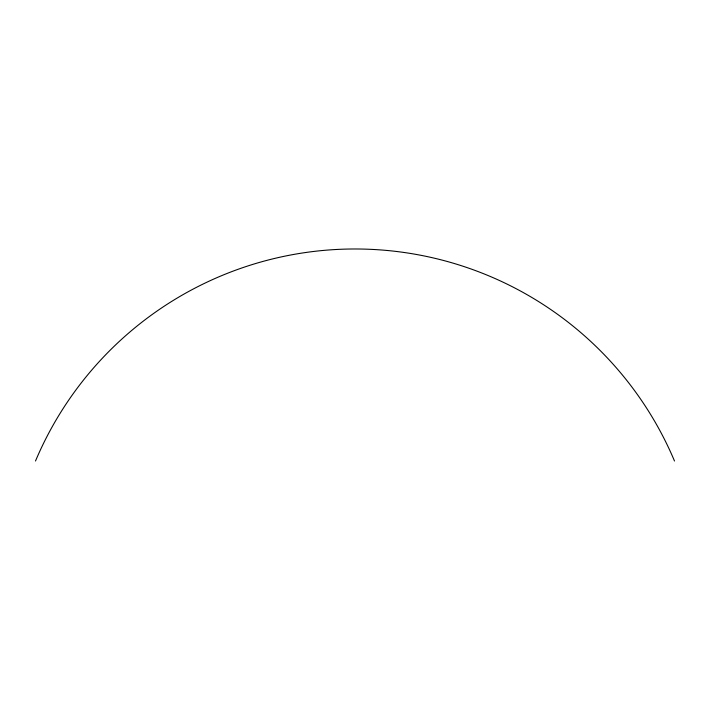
<?xml version="1.0" encoding="UTF-8"?>
<svg xmlns="http://www.w3.org/2000/svg" width="710" height="710" viewBox="0 0 710 710"><rect width="100%" height="100%" fill="white"/><g stroke="black" fill="none" stroke-linecap="round" stroke-linejoin="round"><path stroke-width="1.06" d="M35.5 461.012A346.737 346.737 0 0 1 674.5 461.012"/></g></svg>
